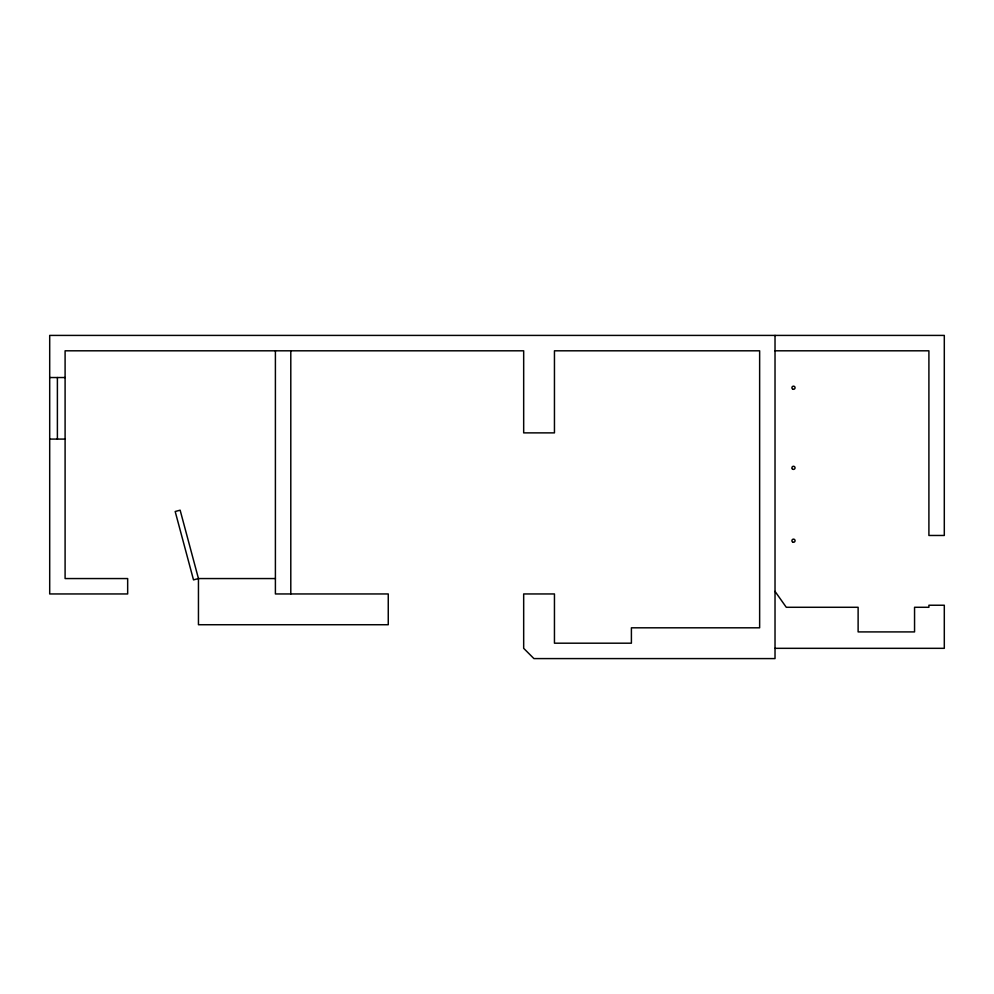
<?xml version="1.0" encoding="UTF-8"?>
<svg xmlns="http://www.w3.org/2000/svg" width="994" height="994" viewBox="0 0 994 994"><rect width="100%" height="100%" fill="white"/><g stroke="black" fill="none" stroke-linecap="round" stroke-linejoin="round"><path stroke-width="1.49" d="M775.022 350.807L928.905 350.807L928.905 535.468L944.3 535.468L944.3 335.413L49.7 335.413L49.7 593.952L127.667 593.952L127.667 578.558L65.095 578.558L65.095 350.807L523.676 350.807L523.676 432.875L554.453 432.875L554.453 350.807L759.64 350.807L759.64 627.81L631.401 627.81L631.401 643.193L554.453 643.193L554.453 593.952L523.676 593.952L523.676 648.324L533.927 658.587L775.022 658.587L775.022 335.413M49.7 377.534L65.095 377.534M49.7 439.087L65.095 439.087M275.4 578.558L198.452 578.558L193.507 579.887L175.18 511.512L180.138 510.183L198.452 578.558L198.452 624.729L388.256 624.729L388.256 593.952L275.4 593.952L275.4 350.807M775.022 648.324L944.3 648.324L944.3 605.234L928.905 605.234L928.905 607.284L914.555 607.284L914.555 631.911L858.12 631.911L858.12 607.284L786.279 607.284L775.022 591.38M290.795 350.807L290.795 593.952M57.391 377.534L57.391 439.087M792.703 542.065A1.566 1.566 0 0 0 795.063 540.699A1.566 1.566 0 0 0 792.703 539.344A1.566 1.566 0 0 0 792.703 542.065M792.38 468.944A1.566 1.566 0 0 0 795.001 468.236A1.566 1.566 0 0 0 793.088 466.323A1.566 1.566 0 0 0 792.38 468.944M792.703 389.101A1.566 1.566 0 0 0 795.063 387.735A1.566 1.566 0 0 0 792.703 386.38A1.566 1.566 0 0 0 792.703 389.101"/></g></svg>
